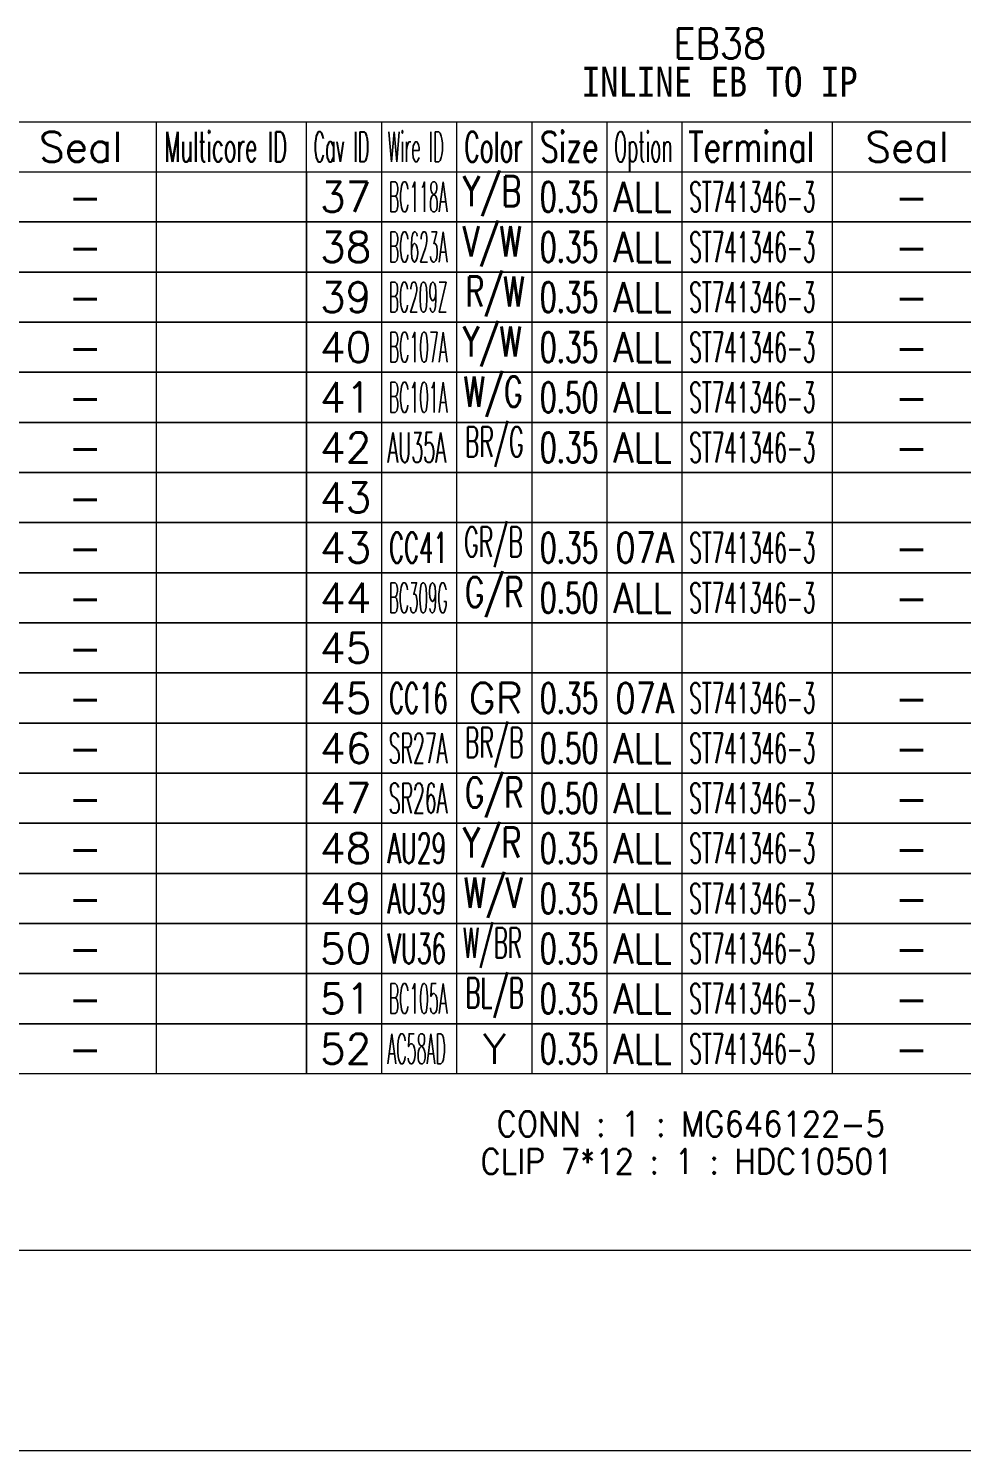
# Model space of a CAD drawing. Header units: inches. Extents: x 47316 to 59086, y 3141 to 11743.
# Drawn here: x 55044.3 to 55137.4, y 9458.1 to 9600 of the extents above; entities that cross this region are included whole.
import ezdxf

# ---------------------------------------------------------------- set-up
doc = ezdxf.new("R2010")
doc.units = ezdxf.units.IN
doc.header["$MEASUREMENT"] = 0
doc.styles.get("Standard").update_dxf_attribs({"font": ''})
doc.styles.get('Standard').set_extended_font_data('SimSun')

msp = doc.modelspace()

# ---------------------------------------------------------------- linework, layer by layer
at = {"color": 0, "linetype": 'Continuous', "lineweight": 15}
for p, q in [((54907.04, 9590.68), (55319.54, 9590.68)), ((54907.04, 9585.68), (55319.54, 9585.68))]:
    msp.add_line(p, q, dxfattribs=at)
at = {"color": 7, "linetype": 'Continuous', "lineweight": 15}
for p, q in [((55057.04, 9585.68), (55057.04, 9590.68)), ((55072.04, 9585.68), (55072.04, 9590.68)), ((55079.54, 9585.68), (55079.54, 9590.68)), ((55087.04, 9585.68), (55087.04, 9590.68)), ((55094.54, 9585.68), (55094.54, 9590.68)), ((55102.04, 9585.68), (55102.04, 9590.68)), ((55109.54, 9585.68), (55109.54, 9590.68)), ((55124.54, 9585.68), (55124.54, 9590.68))]:
    msp.add_line(p, q, dxfattribs=at)
at = {"color": 102, "linetype": 'Continuous', "lineweight": 15}
for p, q in [((55057.04, 9580.68), (55057.04, 9585.68)), ((55079.54, 9580.68), (55079.54, 9585.68)), ((55087.04, 9580.68), (55087.04, 9585.68)), ((55094.54, 9580.68), (55094.54, 9585.68)), ((55102.04, 9580.68), (55102.04, 9585.68)), ((55109.54, 9580.68), (55109.54, 9585.68)), ((55124.54, 9580.68), (55124.54, 9585.68)), ((55057.04, 9575.68), (55057.04, 9580.68)), ((55079.54, 9575.68), (55079.54, 9580.68)), ((55087.04, 9575.68), (55087.04, 9580.68)), ((55094.54, 9575.68), (55094.54, 9580.68)), ((55102.04, 9575.68), (55102.04, 9580.68)), ((55109.54, 9575.68), (55109.54, 9580.68)), ((55124.54, 9575.68), (55124.54, 9580.68)), ((55057.04, 9570.68), (55057.04, 9575.68)), ((55079.54, 9570.68), (55079.54, 9575.68)), ((55087.04, 9570.68), (55087.04, 9575.68)), ((55094.54, 9570.68), (55094.54, 9575.68)), ((55102.04, 9570.68), (55102.04, 9575.68)), ((55109.54, 9570.68), (55109.54, 9575.68)), ((55124.54, 9570.68), (55124.54, 9575.68)), ((55057.04, 9565.68), (55057.04, 9570.68)), ((55079.54, 9565.68), (55079.54, 9570.68)), ((55087.04, 9565.68), (55087.04, 9570.68)), ((55094.54, 9565.68), (55094.54, 9570.68)), ((55102.04, 9565.68), (55102.04, 9570.68)), ((55109.54, 9565.68), (55109.54, 9570.68)), ((55124.54, 9565.68), (55124.54, 9570.68)), ((55057.04, 9560.68), (55057.04, 9565.68)), ((55079.54, 9560.68), (55079.54, 9565.68)), ((55087.04, 9560.68), (55087.04, 9565.68)), ((55094.54, 9560.68), (55094.54, 9565.68)), ((55102.04, 9560.68), (55102.04, 9565.68)), ((55109.54, 9560.68), (55109.54, 9565.68)), ((55124.54, 9560.68), (55124.54, 9565.68)), ((55057.04, 9555.68), (55057.04, 9560.68)), ((55079.54, 9555.68), (55079.54, 9560.68)), ((55087.04, 9555.68), (55087.04, 9560.68)), ((55094.54, 9555.68), (55094.54, 9560.68)), ((55102.04, 9555.68), (55102.04, 9560.68)), ((55109.54, 9555.68), (55109.54, 9560.68)), ((55124.54, 9555.68), (55124.54, 9560.68)), ((55057.04, 9550.68), (55057.04, 9555.68)), ((55079.54, 9550.68), (55079.54, 9555.68)), ((55087.04, 9550.68), (55087.04, 9555.68)), ((55094.54, 9550.68), (55094.54, 9555.68)), ((55102.04, 9550.68), (55102.04, 9555.68)), ((55109.54, 9550.68), (55109.54, 9555.68)), ((55124.54, 9550.68), (55124.54, 9555.68)), ((55057.04, 9545.68), (55057.04, 9550.68)), ((55079.54, 9545.68), (55079.54, 9550.68)), ((55087.04, 9545.68), (55087.04, 9550.68)), ((55094.54, 9545.68), (55094.54, 9550.68)), ((55102.04, 9545.68), (55102.04, 9550.68)), ((55109.54, 9545.68), (55109.54, 9550.68)), ((55124.54, 9545.68), (55124.54, 9550.68)), ((55057.04, 9540.68), (55057.04, 9545.68)), ((55079.54, 9540.68), (55079.54, 9545.68)), ((55087.04, 9540.68), (55087.04, 9545.68)), ((55094.54, 9540.68), (55094.54, 9545.68)), ((55102.04, 9540.68), (55102.04, 9545.68)), ((55109.54, 9540.68), (55109.54, 9545.68)), ((55124.54, 9540.68), (55124.54, 9545.68)), ((55057.04, 9535.68), (55057.04, 9540.68)), ((55079.54, 9535.68), (55079.54, 9540.68)), ((55087.04, 9535.68), (55087.04, 9540.68)), ((55094.54, 9535.68), (55094.54, 9540.68)), ((55102.04, 9535.68), (55102.04, 9540.68)), ((55109.54, 9535.68), (55109.54, 9540.68)), ((55124.54, 9535.68), (55124.54, 9540.68)), ((55057.04, 9530.68), (55057.04, 9535.68)), ((55079.54, 9530.68), (55079.54, 9535.68)), ((55087.04, 9530.68), (55087.04, 9535.68)), ((55094.54, 9530.68), (55094.54, 9535.68)), ((55102.04, 9530.68), (55102.04, 9535.68)), ((55109.54, 9530.68), (55109.54, 9535.68)), ((55124.54, 9530.68), (55124.54, 9535.68)), ((55057.04, 9525.68), (55057.04, 9530.68)), ((55079.54, 9525.68), (55079.54, 9530.68)), ((55087.04, 9525.68), (55087.04, 9530.68)), ((55094.54, 9525.68), (55094.54, 9530.68)), ((55102.04, 9525.68), (55102.04, 9530.68)), ((55109.54, 9525.68), (55109.54, 9530.68)), ((55124.54, 9525.68), (55124.54, 9530.68)), ((55057.04, 9520.68), (55057.04, 9525.68)), ((55079.54, 9520.68), (55079.54, 9525.68)), ((55087.04, 9520.68), (55087.04, 9525.68)), ((55094.54, 9520.68), (55094.54, 9525.68)), ((55102.04, 9520.68), (55102.04, 9525.68)), ((55109.54, 9520.68), (55109.54, 9525.68)), ((55124.54, 9520.68), (55124.54, 9525.68)), ((55057.04, 9515.68), (55057.04, 9520.68)), ((55079.54, 9515.68), (55079.54, 9520.68)), ((55087.04, 9515.68), (55087.04, 9520.68)), ((55094.54, 9515.68), (55094.54, 9520.68)), ((55102.04, 9515.68), (55102.04, 9520.68)), ((55109.54, 9515.68), (55109.54, 9520.68)), ((55124.54, 9515.68), (55124.54, 9520.68)), ((55057.04, 9510.68), (55057.04, 9515.68)), ((55079.54, 9510.68), (55079.54, 9515.68)), ((55087.04, 9510.68), (55087.04, 9515.68)), ((55094.54, 9510.68), (55094.54, 9515.68)), ((55102.04, 9510.68), (55102.04, 9515.68)), ((55109.54, 9510.68), (55109.54, 9515.68)), ((55124.54, 9510.68), (55124.54, 9515.68)), ((55057.04, 9505.68), (55057.04, 9510.68)), ((55079.54, 9505.68), (55079.54, 9510.68)), ((55087.04, 9505.68), (55087.04, 9510.68)), ((55094.54, 9505.68), (55094.54, 9510.68)), ((55102.04, 9505.68), (55102.04, 9510.68)), ((55109.54, 9505.68), (55109.54, 9510.68)), ((55124.54, 9505.68), (55124.54, 9510.68)), ((55057.04, 9500.68), (55057.04, 9505.68)), ((55079.54, 9500.68), (55079.54, 9505.68)), ((55087.04, 9500.68), (55087.04, 9505.68)), ((55094.54, 9500.68), (55094.54, 9505.68)), ((55102.04, 9500.68), (55102.04, 9505.68)), ((55109.54, 9500.68), (55109.54, 9505.68)), ((55124.54, 9500.68), (55124.54, 9505.68)), ((55057.04, 9495.68), (55057.04, 9500.68)), ((55079.54, 9495.68), (55079.54, 9500.68)), ((55087.04, 9495.68), (55087.04, 9500.68)), ((55094.54, 9495.68), (55094.54, 9500.68)), ((55102.04, 9495.68), (55102.04, 9500.68)), ((55109.54, 9495.68), (55109.54, 9500.68)), ((55124.54, 9495.68), (55124.54, 9500.68))]:
    msp.add_line(p, q, dxfattribs=at)
at = {"color": 0, "lineweight": 15}
for p, q in [((50267.93, 9478.08), (57367.93, 9478.08)), ((50247.93, 9458.08), (57387.93, 9458.08))]:
    msp.add_line(p, q, dxfattribs=at)
at = {"color": 0, "linetype": 'Continuous', "lineweight": 15}
for points in [[(54989.54, 9580.68), (54989.54, 9585.68), (55072.04, 9585.68), (55072.04, 9580.68)], [(55072.04, 9580.68), (55072.04, 9585.68), (55154.54, 9585.68), (55154.54, 9580.68)], [(54989.54, 9575.68), (54989.54, 9580.68), (55072.04, 9580.68), (55072.04, 9575.68)], [(55072.04, 9575.68), (55072.04, 9580.68), (55154.54, 9580.68), (55154.54, 9575.68)], [(54989.54, 9570.68), (54989.54, 9575.68), (55072.04, 9575.68), (55072.04, 9570.68)], [(55072.04, 9570.68), (55072.04, 9575.68), (55154.54, 9575.68), (55154.54, 9570.68)], [(54989.54, 9565.68), (54989.54, 9570.68), (55072.04, 9570.68), (55072.04, 9565.68)], [(55072.04, 9565.68), (55072.04, 9570.68), (55154.54, 9570.68), (55154.54, 9565.68)], [(54989.54, 9560.68), (54989.54, 9565.68), (55072.04, 9565.68), (55072.04, 9560.68)], [(55072.04, 9560.68), (55072.04, 9565.68), (55154.54, 9565.68), (55154.54, 9560.68)], [(54989.54, 9555.68), (54989.54, 9560.68), (55072.04, 9560.68), (55072.04, 9555.68)], [(55072.04, 9555.68), (55072.04, 9560.68), (55154.54, 9560.68), (55154.54, 9555.68)], [(54989.54, 9550.68), (54989.54, 9555.68), (55072.04, 9555.68), (55072.04, 9550.68)], [(55072.04, 9550.68), (55072.04, 9555.68), (55154.54, 9555.68), (55154.54, 9550.68)], [(54989.54, 9545.68), (54989.54, 9550.68), (55072.04, 9550.68), (55072.04, 9545.68)], [(55072.04, 9545.68), (55072.04, 9550.68), (55154.54, 9550.68), (55154.54, 9545.68)], [(54989.54, 9540.68), (54989.54, 9545.68), (55072.04, 9545.68), (55072.04, 9540.68)], [(55072.04, 9540.68), (55072.04, 9545.68), (55154.54, 9545.68), (55154.54, 9540.68)], [(54989.54, 9535.68), (54989.54, 9540.68), (55072.04, 9540.68), (55072.04, 9535.68)], [(55072.04, 9535.68), (55072.04, 9540.68), (55154.54, 9540.68), (55154.54, 9535.68)], [(54989.54, 9530.68), (54989.54, 9535.68), (55072.04, 9535.68), (55072.04, 9530.68)], [(55072.04, 9530.68), (55072.04, 9535.68), (55154.54, 9535.68), (55154.54, 9530.68)], [(54989.54, 9525.68), (54989.54, 9530.68), (55072.04, 9530.68), (55072.04, 9525.68)], [(55072.04, 9525.68), (55072.04, 9530.68), (55154.54, 9530.68), (55154.54, 9525.68)], [(54989.54, 9520.68), (54989.54, 9525.68), (55072.04, 9525.68), (55072.04, 9520.68)], [(55072.04, 9520.68), (55072.04, 9525.68), (55154.54, 9525.68), (55154.54, 9520.68)], [(54989.54, 9515.68), (54989.54, 9520.68), (55072.04, 9520.68), (55072.04, 9515.68)], [(55072.04, 9515.68), (55072.04, 9520.68), (55154.54, 9520.68), (55154.54, 9515.68)], [(54989.54, 9510.68), (54989.54, 9515.68), (55072.04, 9515.68), (55072.04, 9510.68)], [(55072.04, 9510.68), (55072.04, 9515.68), (55154.54, 9515.68), (55154.54, 9510.68)], [(54989.54, 9505.68), (54989.54, 9510.68), (55072.04, 9510.68), (55072.04, 9505.68)], [(55072.04, 9505.68), (55072.04, 9510.68), (55154.54, 9510.68), (55154.54, 9505.68)], [(54989.54, 9500.68), (54989.54, 9505.68), (55072.04, 9505.68), (55072.04, 9500.68)], [(55072.04, 9500.68), (55072.04, 9505.68), (55154.54, 9505.68), (55154.54, 9500.68)], [(54989.54, 9495.68), (54989.54, 9500.68), (55072.04, 9500.68), (55072.04, 9495.68)], [(55072.04, 9495.68), (55072.04, 9500.68), (55154.54, 9500.68), (55154.54, 9495.68)]]:
    msp.add_lwpolyline(points, close=True, dxfattribs=at)

# ---------------------------------------------------------------- texts
at = {"color": 6, "linetype": 'Continuous', "lineweight": 20, "char_height": 3, "attachment_point": 1}
for s, insert, width in [('\\Fromans.shx;\\W0.9000000000;\\T1.0000000000;\\o\\lEB38', (55108.66, 9599.99), 10.2857), ('\\f黑体|b0|i0|c1|p0;\\W0.9000000000;\\T1.0000000000;\\o\\lINLINE EB TO IP', (55099.5, 9596.18), 29.1236)]:
    msp.add_mtext(s, dxfattribs=dict(at, insert=insert, width=width))
at = {"color": 7, "linetype": 'Continuous', "lineweight": 15, "char_height": 3, "attachment_point": 1}
for s, insert, width in [('\\Fromans.shx;\\W1.0000000000;\\T1.0000000000;\\o\\lSeal', (55045.32, 9589.68), 9.2857), ('\\Fromans.shx;\\W0.5185185185;\\T1.0000000000;\\o\\lMulticore ID', (55057.83, 9589.68), 14), ('\\Fromans.shx;\\W0.4292452830;\\T1.0000000000;\\o\\lCav ID', (55072.72, 9589.68), 6.5), ('\\Fromans.shx;\\W0.4026548673;\\T1.0000000000;\\o\\lWire ID', (55080.15, 9589.68), 6.5), ('\\Fromans.shx;\\W0.5687500000;\\T1.0000000000;\\o\\lColor', (55087.78, 9589.68), 6.5), ('\\Fromans.shx;\\W0.7222222222;\\T1.0000000000;\\o\\lSize', (55095.35, 9589.68), 6.5), ('\\Fromans.shx;\\W0.4595959596;\\T1.0000000000;\\o\\lOption', (55102.73, 9589.68), 6.5), ('\\Fromans.shx;\\W0.7480916031;\\T1.0000000000;\\o\\lTerminal', (55110.14, 9589.68), 14), ('\\Fromans.shx;\\W1.0000000000;\\T1.0000000000;\\o\\lSeal', (55127.82, 9589.68), 9.2857), ('\\Fromans.shx;\\W1.0000000000;\\T1.0000000000;\\o\\l37', (55073.36, 9584.68), 5.7143), ('\\Fromans.shx;\\W1.0000000000;\\T1.0000000000;\\o\\l38', (55073.36, 9579.68), 5.7143), ('\\Fromans.shx;\\W1.0000000000;\\T1.0000000000;\\o\\l39', (55073.36, 9574.68), 5.7143), ('\\Fromans.shx;\\W1.0000000000;\\T1.0000000000;\\o\\l40', (55073.36, 9569.68), 5.7143), ('\\Fromans.shx;\\W1.0000000000;\\T1.0000000000;\\o\\l41', (55073.36, 9564.68), 5.7143), ('\\Fromans.shx;\\W1.0000000000;\\T1.0000000000;\\o\\l42', (55073.36, 9559.68), 5.7143), ('\\Fromans.shx;\\W1.0000000000;\\T1.0000000000;\\o\\l43', (55073.36, 9554.68), 5.7143), ('\\Fromans.shx;\\W1.0000000000;\\T1.0000000000;\\o\\l43', (55073.36, 9549.68), 5.7143), ('\\Fromans.shx;\\W1.0000000000;\\T1.0000000000;\\o\\l44', (55073.36, 9544.68), 5.7143), ('\\Fromans.shx;\\W1.0000000000;\\T1.0000000000;\\o\\l45', (55073.36, 9539.68), 5.7143), ('\\Fromans.shx;\\W1.0000000000;\\T1.0000000000;\\o\\l45', (55073.36, 9534.68), 5.7143), ('\\Fromans.shx;\\W1.0000000000;\\T1.0000000000;\\o\\l46', (55073.36, 9529.68), 5.7143), ('\\Fromans.shx;\\W1.0000000000;\\T1.0000000000;\\o\\l47', (55073.36, 9524.68), 5.7143), ('\\Fromans.shx;\\W1.0000000000;\\T1.0000000000;\\o\\l48', (55073.36, 9519.68), 5.7143), ('\\Fromans.shx;\\W1.0000000000;\\T1.0000000000;\\o\\l49', (55073.36, 9514.68), 5.7143), ('\\Fromans.shx;\\W1.0000000000;\\T1.0000000000;\\o\\l50', (55073.36, 9509.68), 5.7143), ('\\Fromans.shx;\\W1.0000000000;\\T1.0000000000;\\o\\l51', (55073.36, 9504.68), 5.7143), ('\\Fromans.shx;\\W1.0000000000;\\T1.0000000000;\\o\\l52', (55073.36, 9499.68), 5.7143)]:
    msp.add_mtext(s, dxfattribs=dict(at, insert=insert, width=width))
at = {"color": 140, "linetype": 'Continuous', "lineweight": 15, "char_height": 3, "attachment_point": 1}
for s, insert, width in [('\\Fromans.shx;\\W0.7459016393;\\T1.0000000000;\\o\\lY/B', (55087.64, 9585.25), 6.5), ('\\Fromans.shx;\\W0.8750000000;\\T1.0000000000;\\o\\lALL', (55102.66, 9584.68), 6.5), ('\\Fromans.shx;\\W1.0000000000;\\T1.0000000000;\\o\\l-', (55048.25, 9584.68), 3.7143), ('\\Fromans.shx;\\W1.0000000000;\\T1.0000000000;\\o\\l-', (55130.75, 9584.68), 3.7143), ('\\Fromans.shx;\\W0.7109375000;\\T1.0000000000;\\o\\lV/W', (55087.64, 9580.25), 6.5), ('\\Fromans.shx;\\W0.8750000000;\\T1.0000000000;\\o\\lALL', (55102.66, 9579.68), 6.5), ('\\Fromans.shx;\\W1.0000000000;\\T1.0000000000;\\o\\l-', (55048.25, 9579.68), 3.7143), ('\\Fromans.shx;\\W1.0000000000;\\T1.0000000000;\\o\\l-', (55130.75, 9579.68), 3.7143), ('\\Fromans.shx;\\W0.6791044776;\\T1.0000000000;\\o\\lR/W', (55087.93, 9575.25), 6.5), ('\\Fromans.shx;\\W0.8750000000;\\T1.0000000000;\\o\\lALL', (55102.66, 9574.68), 6.5), ('\\Fromans.shx;\\W1.0000000000;\\T1.0000000000;\\o\\l-', (55048.25, 9574.68), 3.7143), ('\\Fromans.shx;\\W1.0000000000;\\T1.0000000000;\\o\\l-', (55130.75, 9574.68), 3.7143), ('\\Fromans.shx;\\W0.7109375000;\\T1.0000000000;\\o\\lY/W', (55087.64, 9570.25), 6.5), ('\\Fromans.shx;\\W0.8750000000;\\T1.0000000000;\\o\\lALL', (55102.66, 9569.68), 6.5), ('\\Fromans.shx;\\W1.0000000000;\\T1.0000000000;\\o\\l-', (55048.25, 9569.68), 3.7143), ('\\Fromans.shx;\\W1.0000000000;\\T1.0000000000;\\o\\l-', (55130.75, 9569.68), 3.7143), ('\\Fromans.shx;\\W0.6791044776;\\T1.0000000000;\\o\\lW/G', (55087.73, 9565.25), 6.5), ('\\Fromans.shx;\\W0.8750000000;\\T1.0000000000;\\o\\lALL', (55102.66, 9564.68), 6.5), ('\\Fromans.shx;\\W1.0000000000;\\T1.0000000000;\\o\\l-', (55048.25, 9564.68), 3.7143), ('\\Fromans.shx;\\W1.0000000000;\\T1.0000000000;\\o\\l-', (55130.75, 9564.68), 3.7143), ('\\Fromans.shx;\\W0.5352941176;\\T1.0000000000;\\o\\lBR/G', (55087.84, 9560.25), 6.5), ('\\Fromans.shx;\\W0.8750000000;\\T1.0000000000;\\o\\lALL', (55102.66, 9559.68), 6.5), ('\\Fromans.shx;\\W1.0000000000;\\T1.0000000000;\\o\\l-', (55048.25, 9559.68), 3.7143), ('\\Fromans.shx;\\W1.0000000000;\\T1.0000000000;\\o\\l-', (55130.75, 9559.68), 3.7143), ('\\Fromans.shx;\\W1.0000000000;\\T1.0000000000;\\o\\l-', (55048.25, 9554.68), 3.7143), ('\\Fromans.shx;\\W0.5352941176;\\T1.0000000000;\\o\\lGR/B', (55087.77, 9550.25), 6.5), ('\\Fromans.shx;\\W0.7844827586;\\T1.0000000000;\\o\\l07A', (55102.87, 9549.68), 6.5), ('\\Fromans.shx;\\W1.0000000000;\\T1.0000000000;\\o\\l-', (55048.25, 9549.68), 3.7143), ('\\Fromans.shx;\\W1.0000000000;\\T1.0000000000;\\o\\l-', (55130.75, 9549.68), 3.7143), ('\\Fromans.shx;\\W0.7109375000;\\T1.0000000000;\\o\\lG/R', (55087.84, 9545.25), 6.5), ('\\Fromans.shx;\\W0.8750000000;\\T1.0000000000;\\o\\lALL', (55102.66, 9544.68), 6.5), ('\\Fromans.shx;\\W1.0000000000;\\T1.0000000000;\\o\\l-', (55048.25, 9544.68), 3.7143), ('\\Fromans.shx;\\W1.0000000000;\\T1.0000000000;\\o\\l-', (55130.75, 9544.68), 3.7143), ('\\Fromans.shx;\\W1.0000000000;\\T1.0000000000;\\o\\l-', (55048.25, 9539.68), 3.7143), ('\\Fromans.shx;\\W1.0000000000;\\T1.0000000000;\\o\\lGR', (55088.22, 9534.68), 6), ('\\Fromans.shx;\\W0.7844827586;\\T1.0000000000;\\o\\l07A', (55102.87, 9534.68), 6.5), ('\\Fromans.shx;\\W1.0000000000;\\T1.0000000000;\\o\\l-', (55048.25, 9534.68), 3.7143), ('\\Fromans.shx;\\W1.0000000000;\\T1.0000000000;\\o\\l-', (55130.75, 9534.68), 3.7143), ('\\Fromans.shx;\\W0.5352941176;\\T1.0000000000;\\o\\lBR/B', (55087.84, 9530.25), 6.5), ('\\Fromans.shx;\\W0.8750000000;\\T1.0000000000;\\o\\lALL', (55102.66, 9529.68), 6.5), ('\\Fromans.shx;\\W1.0000000000;\\T1.0000000000;\\o\\l-', (55048.25, 9529.68), 3.7143), ('\\Fromans.shx;\\W1.0000000000;\\T1.0000000000;\\o\\l-', (55130.75, 9529.68), 3.7143), ('\\Fromans.shx;\\W0.7109375000;\\T1.0000000000;\\o\\lG/R', (55087.84, 9525.25), 6.5), ('\\Fromans.shx;\\W0.8750000000;\\T1.0000000000;\\o\\lALL', (55102.66, 9524.68), 6.5), ('\\Fromans.shx;\\W1.0000000000;\\T1.0000000000;\\o\\l-', (55048.25, 9524.68), 3.7143), ('\\Fromans.shx;\\W1.0000000000;\\T1.0000000000;\\o\\l-', (55130.75, 9524.68), 3.7143), ('\\Fromans.shx;\\W0.7459016393;\\T1.0000000000;\\o\\lY/R', (55087.64, 9520.25), 6.5), ('\\Fromans.shx;\\W0.8750000000;\\T1.0000000000;\\o\\lALL', (55102.66, 9519.68), 6.5), ('\\Fromans.shx;\\W1.0000000000;\\T1.0000000000;\\o\\l-', (55048.25, 9519.68), 3.7143), ('\\Fromans.shx;\\W1.0000000000;\\T1.0000000000;\\o\\l-', (55130.75, 9519.68), 3.7143), ('\\Fromans.shx;\\W0.7109375000;\\T1.0000000000;\\o\\lW/V', (55087.74, 9515.25), 6.5), ('\\Fromans.shx;\\W0.8750000000;\\T1.0000000000;\\o\\lALL', (55102.66, 9514.68), 6.5), ('\\Fromans.shx;\\W1.0000000000;\\T1.0000000000;\\o\\l-', (55048.25, 9514.68), 3.7143), ('\\Fromans.shx;\\W1.0000000000;\\T1.0000000000;\\o\\l-', (55130.75, 9514.68), 3.7143), ('\\Fromans.shx;\\W0.5170454545;\\T1.0000000000;\\o\\lW/BR', (55087.68, 9510.25), 6.5), ('\\Fromans.shx;\\W0.8750000000;\\T1.0000000000;\\o\\lALL', (55102.66, 9509.68), 6.5), ('\\Fromans.shx;\\W1.0000000000;\\T1.0000000000;\\o\\l-', (55048.25, 9509.68), 3.7143), ('\\Fromans.shx;\\W1.0000000000;\\T1.0000000000;\\o\\l-', (55130.75, 9509.68), 3.7143), ('\\Fromans.shx;\\W0.5617283951;\\T1.0000000000;\\o\\lBL/B', (55087.86, 9505.25), 6.5), ('\\Fromans.shx;\\W0.8750000000;\\T1.0000000000;\\o\\lALL', (55102.66, 9504.68), 6.5), ('\\Fromans.shx;\\W1.0000000000;\\T1.0000000000;\\o\\l-', (55048.25, 9504.68), 3.7143), ('\\Fromans.shx;\\W1.0000000000;\\T1.0000000000;\\o\\l-', (55130.75, 9504.68), 3.7143), ('\\Fromans.shx;\\W1.0000000000;\\T1.0000000000;\\o\\lY', (55089.64, 9499.68), 2.5714), ('\\Fromans.shx;\\W0.8750000000;\\T1.0000000000;\\o\\lALL', (55102.66, 9499.68), 6.5), ('\\Fromans.shx;\\W1.0000000000;\\T1.0000000000;\\o\\l-', (55048.25, 9499.68), 3.7143), ('\\Fromans.shx;\\W1.0000000000;\\T1.0000000000;\\o\\l-', (55130.75, 9499.68), 3.7143)]:
    msp.add_mtext(s, dxfattribs=dict(at, insert=insert, width=width))
at = {"color": 21, "linetype": 'Continuous', "lineweight": 15, "char_height": 3, "attachment_point": 1}
for s, insert, width in [('\\Fromans.shx;\\W0.3791666667;\\T1.0000000000;\\o\\lBC118A', (55080.25, 9584.68), 6.5), ('\\Fromans.shx;\\W0.6500000000;\\T1.0000000000;\\o\\l0.35', (55095.32, 9584.68), 6.5), ('\\Fromans.shx;\\W0.4851485149;\\T1.0000000000;\\o\\lST741346-3', (55110.24, 9584.68), 14), ('\\Fromans.shx;\\W0.3791666667;\\T1.0000000000;\\o\\lBC623A', (55080.25, 9579.68), 6.5), ('\\Fromans.shx;\\W0.6500000000;\\T1.0000000000;\\o\\l0.35', (55095.32, 9579.68), 6.5), ('\\Fromans.shx;\\W0.4851485149;\\T1.0000000000;\\o\\lST741346-3', (55110.24, 9579.68), 14), ('\\Fromans.shx;\\W0.3729508197;\\T1.0000000000;\\o\\lBC209Z', (55080.25, 9574.68), 6.5), ('\\Fromans.shx;\\W0.6500000000;\\T1.0000000000;\\o\\l0.35', (55095.32, 9574.68), 6.5), ('\\Fromans.shx;\\W0.4851485149;\\T1.0000000000;\\o\\lST741346-3', (55110.24, 9574.68), 14), ('\\Fromans.shx;\\W0.3791666667;\\T1.0000000000;\\o\\lBC107A', (55080.25, 9569.68), 6.5), ('\\Fromans.shx;\\W0.6500000000;\\T1.0000000000;\\o\\l0.35', (55095.32, 9569.68), 6.5), ('\\Fromans.shx;\\W0.4851485149;\\T1.0000000000;\\o\\lST741346-3', (55110.24, 9569.68), 14), ('\\Fromans.shx;\\W0.3791666667;\\T1.0000000000;\\o\\lBC101A', (55080.25, 9564.68), 6.5), ('\\Fromans.shx;\\W0.6500000000;\\T1.0000000000;\\o\\l0.50', (55095.32, 9564.68), 6.5), ('\\Fromans.shx;\\W0.4851485149;\\T1.0000000000;\\o\\lST741346-3', (55110.24, 9564.68), 14), ('\\Fromans.shx;\\W0.4642857143;\\T1.0000000000;\\o\\lAU35A', (55080.1, 9559.68), 6.5), ('\\Fromans.shx;\\W0.6500000000;\\T1.0000000000;\\o\\l0.35', (55095.32, 9559.68), 6.5), ('\\Fromans.shx;\\W0.4851485149;\\T1.0000000000;\\o\\lST741346-3', (55110.24, 9559.68), 14), ('\\Fromans.shx;\\W0.5548780488;\\T1.0000000000;\\o\\lCC41', (55080.27, 9549.68), 6.5), ('\\Fromans.shx;\\W0.6500000000;\\T1.0000000000;\\o\\l0.35', (55095.32, 9549.68), 6.5), ('\\Fromans.shx;\\W0.4851485149;\\T1.0000000000;\\o\\lST741346-3', (55110.24, 9549.68), 14), ('\\Fromans.shx;\\W0.3699186992;\\T1.0000000000;\\o\\lBC309G', (55080.25, 9544.68), 6.5), ('\\Fromans.shx;\\W0.6500000000;\\T1.0000000000;\\o\\l0.50', (55095.32, 9544.68), 6.5), ('\\Fromans.shx;\\W0.4851485149;\\T1.0000000000;\\o\\lST741346-3', (55110.24, 9544.68), 14), ('\\Fromans.shx;\\W0.5548780488;\\T1.0000000000;\\o\\lCC16', (55080.27, 9534.68), 6.5), ('\\Fromans.shx;\\W0.6500000000;\\T1.0000000000;\\o\\l0.35', (55095.32, 9534.68), 6.5), ('\\Fromans.shx;\\W0.4851485149;\\T1.0000000000;\\o\\lST741346-3', (55110.24, 9534.68), 14), ('\\Fromans.shx;\\W0.4595959596;\\T1.0000000000;\\o\\lSR27A', (55080.23, 9529.68), 6.5), ('\\Fromans.shx;\\W0.6500000000;\\T1.0000000000;\\o\\l0.50', (55095.32, 9529.68), 6.5), ('\\Fromans.shx;\\W0.4851485149;\\T1.0000000000;\\o\\lST741346-3', (55110.24, 9529.68), 14), ('\\Fromans.shx;\\W0.4595959596;\\T1.0000000000;\\o\\lSR26A', (55080.23, 9524.68), 6.5), ('\\Fromans.shx;\\W0.6500000000;\\T1.0000000000;\\o\\l0.50', (55095.32, 9524.68), 6.5), ('\\Fromans.shx;\\W0.4851485149;\\T1.0000000000;\\o\\lST741346-3', (55110.24, 9524.68), 14), ('\\Fromans.shx;\\W0.5687500000;\\T1.0000000000;\\o\\lAU29', (55080.12, 9519.68), 6.5), ('\\Fromans.shx;\\W0.6500000000;\\T1.0000000000;\\o\\l0.35', (55095.32, 9519.68), 6.5), ('\\Fromans.shx;\\W0.4851485149;\\T1.0000000000;\\o\\lST741346-3', (55110.24, 9519.68), 14), ('\\Fromans.shx;\\W0.5687500000;\\T1.0000000000;\\o\\lAU39', (55080.12, 9514.68), 6.5), ('\\Fromans.shx;\\W0.6500000000;\\T1.0000000000;\\o\\l0.35', (55095.32, 9514.68), 6.5), ('\\Fromans.shx;\\W0.4851485149;\\T1.0000000000;\\o\\lST741346-3', (55110.24, 9514.68), 14), ('\\Fromans.shx;\\W0.5687500000;\\T1.0000000000;\\o\\lVU36', (55080.12, 9509.68), 6.5), ('\\Fromans.shx;\\W0.6500000000;\\T1.0000000000;\\o\\l0.35', (55095.32, 9509.68), 6.5), ('\\Fromans.shx;\\W0.4851485149;\\T1.0000000000;\\o\\lST741346-3', (55110.24, 9509.68), 14), ('\\Fromans.shx;\\W0.3791666667;\\T1.0000000000;\\o\\lBC105A', (55080.25, 9504.68), 6.5), ('\\Fromans.shx;\\W0.6500000000;\\T1.0000000000;\\o\\l0.35', (55095.32, 9504.68), 6.5), ('\\Fromans.shx;\\W0.4851485149;\\T1.0000000000;\\o\\lST741346-3', (55110.24, 9504.68), 14), ('\\Fromans.shx;\\W0.3855932203;\\T1.0000000000;\\o\\lAC58AD', (55080.09, 9499.68), 6.5), ('\\Fromans.shx;\\W0.6500000000;\\T1.0000000000;\\o\\l0.35', (55095.32, 9499.68), 6.5), ('\\Fromans.shx;\\W0.4851485149;\\T1.0000000000;\\o\\lST741346-3', (55110.24, 9499.68), 14)]:
    msp.add_mtext(s, dxfattribs=dict(at, insert=insert, width=width))
at = {"color": 42, "linetype": 'Continuous', "lineweight": 15, "char_height": 2.5, "attachment_point": 1}
for s, insert, width in [('\\Fromans.shx;\\W0.9000000000;\\T1.0000000000;\\o\\lCONN : 1 : MG646122-5', (55091, 9491.93), 45.2143), ('\\Fromans.shx;\\W0.9000000000;\\T1.0000000000;\\o\\lCLIP 7*12 : 1 : HDC10501', (55089.39, 9488.18), 48.4286)]:
    msp.add_mtext(s, dxfattribs=dict(at, insert=insert, width=width))

doc.saveas('drawing.dxf')
